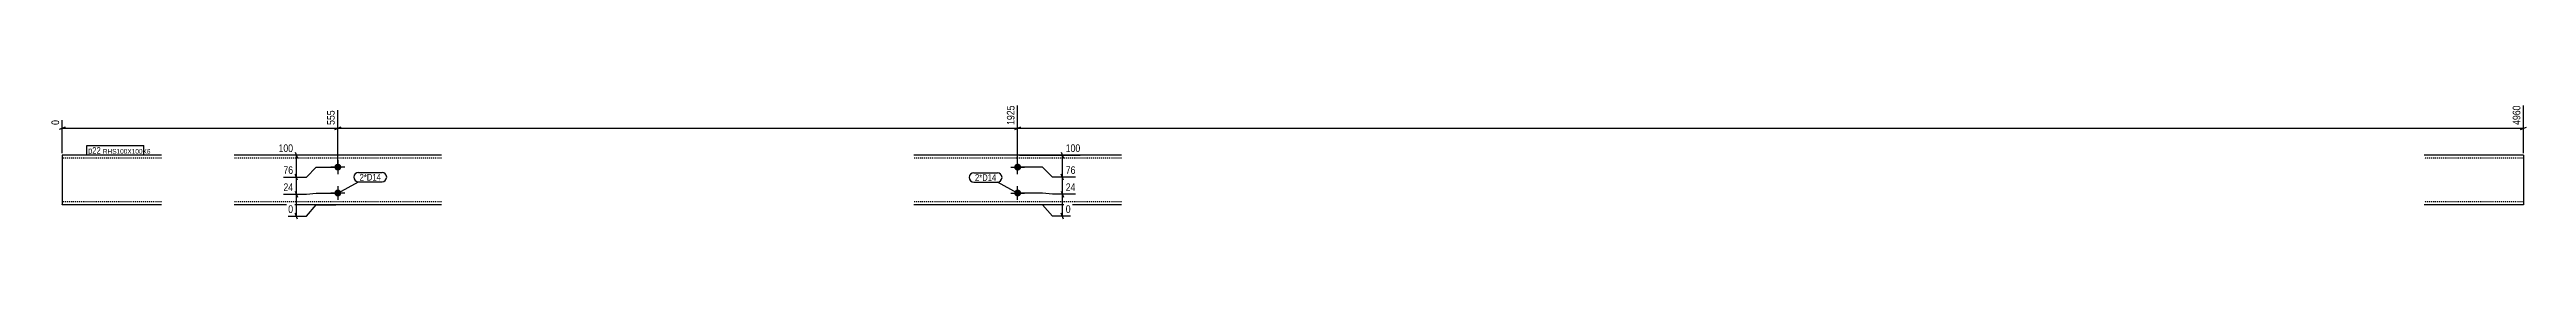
# Model space of a CAD drawing. Header units: millimetres. Extents: x 12 to 16297, y 12 to 243.
# Drawn here: x 11305 to 16297, y 12 to 243 of the extents above; entities that cross this region are included whole.
import ezdxf

# ---------------------------------------------------------------- set-up
doc = ezdxf.new("R2010")
doc.units = ezdxf.units.MM
doc.linetypes.add('DXK_LINE_DOT2', pattern=[3.9198, 1.9599, -1.9599])
for name, color, linetype in [('MÅLSÆTNING', 7, 'Continuous'), ('STÅL', 7, 'Continuous'), ('TEKST', 7, 'Continuous')]:
    doc.layers.add(name, color=color, linetype=linetype)
doc.styles.add('Arial Narrow', font='ARIALN.TTF', dxfattribs={"height": 0.2})

msp = doc.modelspace()

# ---------------------------------------------------------------- hatches: boundary and pattern name
at = {"layer": 'STÅL', "linetype": 'Continuous'}
for points in [[(11886.2, 109.4, -1), (11886.2, 123.4, -1)], [(13256.2, 123.4, -1), (13256.2, 109.4, -1)], [(11886.2, 57.4, -1), (11886.2, 71.4, -1)], [(13256.2, 71.4, -1), (13256.2, 57.4, -1)]]:
    msp.add_hatch(color=3, dxfattribs=at).paths.add_polyline_path(points)

# ---------------------------------------------------------------- linework, layer by layer
at = {"layer": 'MÅLSÆTNING', "color": 7, "linetype": 'Continuous'}
for p, q in [((11330.8, 144.4), (11330.8, 211)), ((11886.2, 120.4), (11886.2, 230.5)), ((11886.2, 120.4), (11886.2, 230.5)), ((13256.2, 120.4), (13256.2, 240.2)), ((13256.2, 120.4), (13256.2, 240.2)), ((16290.8, 144.4), (16290.8, 240.2)), ((11336.8, 196.8), (11324.8, 192)), ((11330.8, 194.4), (11886.2, 194.4)), ((11892.2, 196.8), (11880.2, 192)), ((11880.2, 192), (11892.2, 196.8)), ((11886.2, 194.4), (13256.2, 194.4)), ((13262.2, 196.8), (13250.2, 192)), ((13250.2, 192), (13262.2, 196.8)), ((13256.2, 194.4), (16290.8, 194.4)), ((16284.8, 192), (16296.8, 196.8)), ((11882.2, 140.4), (11766.7, 140.4)), ((11800.4, 146.4), (11805.2, 134.4)), ((11805.2, 90.4), (11800.4, 102.4)), ((11805.2, 90.4), (11800.4, 102.4)), ((11802.8, 96.4), (11802.8, 140.4)), ((11822.8, 96.4), (11842.8, 116.4)), ((11822.8, 96.4), (11842.8, 116.4)), ((11842.8, 116.4), (11882.2, 116.4)), ((11842.8, 116.4), (11882.2, 116.4)), ((13260.2, 140.4), (13382.4, 140.4)), ((13306.3, 116.4), (13260.2, 116.4)), ((13306.3, 116.4), (13260.2, 116.4)), ((13326.3, 96.4), (13306.3, 116.4)), ((13326.3, 96.4), (13306.3, 116.4)), ((13343.9, 146.4), (13348.7, 134.4)), ((13348.7, 90.4), (13343.9, 102.4)), ((13348.7, 90.4), (13343.9, 102.4)), ((13346.3, 96.4), (13346.3, 140.4)), ((11776.5, 96.4), (11822.8, 96.4)), ((11776.5, 96.4), (11822.8, 96.4)), ((11776.5, 62), (11822.8, 62)), ((11776.5, 62), (11822.8, 62)), ((11800.4, 68), (11805.2, 56)), ((11800.4, 68), (11805.2, 56)), ((11802.8, 62), (11802.8, 96.4)), ((11802.8, 18), (11802.8, 62)), ((11822.8, 62), (11842.8, 64.4)), ((11822.8, 62), (11842.8, 64.4)), ((11842.8, 64.4), (11882.2, 64.4)), ((11842.8, 64.4), (11882.2, 64.4)), ((13306.3, 64.4), (13260.2, 64.4)), ((13306.3, 64.4), (13260.2, 64.4)), ((13326.3, 62), (13306.3, 64.4)), ((13326.3, 62), (13306.3, 64.4)), ((13372.6, 96.4), (13326.3, 96.4)), ((13372.6, 96.4), (13326.3, 96.4)), ((13372.6, 62), (13326.3, 62)), ((13372.6, 62), (13326.3, 62)), ((13343.9, 68), (13348.7, 56)), ((13343.9, 68), (13348.7, 56)), ((13346.3, 62), (13346.3, 96.4)), ((13346.3, 18), (13346.3, 62)), ((11786.2, 18), (11822.8, 18)), ((11805.2, 12), (11800.4, 24)), ((11822.8, 18), (11842.8, 40.4)), ((11842.8, 40.4), (11882.2, 40.4)), ((13306.3, 40.4), (13260.2, 40.4)), ((13326.3, 18), (13306.3, 40.4)), ((13362.9, 18), (13326.3, 18)), ((13348.7, 12), (13343.9, 24))]:
    msp.add_line(p, q, dxfattribs=at)
at = {"layer": 'STÅL', "color": 2, "linetype": 'Continuous'}
for p, q in [((11530.8, 140.4), (11330.8, 140.4)), ((11330.8, 140.4), (11330.8, 41.3)), ((12095.2, 140.4), (11677.2, 140.4)), ((13465.2, 140.4), (13047.2, 140.4)), ((16290.8, 140.4), (16090.8, 140.4)), ((16290.8, 140.4), (16290.8, 40.4)), ((11330.8, 40.4), (11330.8, 41.3)), ((11530.8, 40.4), (11330.8, 40.4)), ((12095.2, 40.4), (11677.2, 40.4)), ((13465.2, 40.4), (13047.2, 40.4)), ((16290.8, 40.4), (16090.8, 40.4))]:
    msp.add_line(p, q, dxfattribs=at)
at = {"layer": 'STÅL', "color": 7, "linetype": 'DXK_LINE_DOT2'}
for p, q in [((11530.8, 134.4), (11330.8, 134.4)), ((12095.2, 134.4), (11677.2, 134.4)), ((13465.2, 134.4), (13047.2, 134.4)), ((16290.8, 134.4), (16090.8, 134.4)), ((11330.8, 46.4), (11330.8, 46.9)), ((11530.8, 46.4), (11330.8, 46.4)), ((12095.2, 46.4), (11677.2, 46.4)), ((13465.2, 46.4), (13047.2, 46.4)), ((16290.8, 46.4), (16090.8, 46.4)), ((16290.8, 46.4), (16290.8, 46.9))]:
    msp.add_line(p, q, dxfattribs=at)
at = {"layer": 'STÅL', "color": 3, "linetype": 'Continuous'}
for p, q in [((11900.2, 116.4), (11872.2, 116.4)), ((11886.2, 130.4), (11886.2, 102.4)), ((13242.2, 116.4), (13270.2, 116.4)), ((13256.2, 102.4), (13256.2, 130.4)), ((11900.2, 64.4), (11872.2, 64.4)), ((11886.2, 78.4), (11886.2, 50.4)), ((13242.2, 64.4), (13270.2, 64.4)), ((13256.2, 50.4), (13256.2, 78.4))]:
    msp.add_line(p, q, dxfattribs=at)

# ---------------------------------------------------------------- wipeouts: each hides what was drawn before it
at = {"color": 0}
for points in [[(11972.8, 89.4), (11972.8, 103.4), (11930.2, 103.4), (11930.2, 89.4)], [(13212.9, 88.7), (13212.9, 102.7), (13170.3, 102.7), (13170.3, 88.7)]]:
    msp.add_wipeout(points, dxfattribs=at).dxf.layer = 'TEKST'

# ---------------------------------------------------------------- next in the draw order: wipeouts: each hides what was drawn before it
at = {"color": 0, "linetype": 'Continuous'}
for points in [[(11327.6, 214.1), (11305.2, 214.1), (11305.2, 198), (11327.6, 198)], [(11883, 233.6), (11860.6, 233.6), (11860.6, 198), (11883, 198)], [(13253, 243.4), (13230.6, 243.4), (13230.6, 198), (13253, 198)], [(16287.6, 243.4), (16265.2, 243.4), (16265.2, 198), (16287.6, 198)], [(11799.2, 143.6), (11799.2, 166), (11763.5, 166), (11763.5, 143.6)], [(13385.6, 143.6), (13385.6, 166), (13349.9, 166), (13349.9, 143.6)]]:
    msp.add_wipeout(points, dxfattribs=at).dxf.layer = 'MÅLSÆTNING'
at = {"color": 0}
for points in [[(11408.4, 143.2), (11408.4, 157.2), (11382.8, 157.2), (11382.8, 143.2)], [(11972.8, 89.4), (11972.8, 103.4), (11930.2, 103.4), (11930.2, 89.4)], [(13212.9, 88.7), (13212.9, 102.7), (13170.3, 102.7), (13170.3, 88.7)]]:
    msp.add_wipeout(points, dxfattribs=at).dxf.layer = 'TEKST'

# ---------------------------------------------------------------- next in the draw order: linework, layer by layer
at = {"layer": 'TEKST', "color": 7, "linetype": 'Continuous'}
for p, q in [((11927.8, 105.8), (11975.2, 105.8)), ((13167.9, 105.1), (13215.3, 105.1)), ((11886.2, 64.4), (11927.8, 87)), ((11927.8, 87), (11975.2, 87)), ((13167.9, 86.3), (13215.3, 86.3)), ((13256.2, 64.4), (13215.3, 86.3))]:
    msp.add_line(p, q, dxfattribs=at)
for centre, start, end in [((11927.8, 96.4), 90, 270), ((11975.2, 96.4), 270, 90), ((13167.9, 95.7), 90, 270), ((13215.3, 95.7), 270, 90)]:
    msp.add_arc(centre, 9.4, start, end, dxfattribs=at)

# ---------------------------------------------------------------- next in the draw order: texts
at = {"layer": 'MÅLSÆTNING', "color": 3, "linetype": 'Continuous', "style": 'Arial Narrow'}
for s, height, p in [('0', 15.3, (11324.4, 201.2)), ('555', 15.27, (11879.8, 201.2)), ('1925', 15.27, (13249.8, 201.2)), ('4960', 15.27, (16284.4, 201.2))]:
    msp.add_text(s, height=height, rotation=90.0002, dxfattribs=at).set_placement(p)
for p in [(11766.7, 146.8), (13353.1, 146.8)]:
    msp.add_text('100', height=15.27, dxfattribs=at).set_placement(p)
at = {"layer": 'TEKST', "color": 3, "style": 'Arial Narrow'}
for p in [(11930.2, 89.4), (13170.3, 88.7)]:
    msp.add_text('2*D14', height=13.36, dxfattribs=at).set_placement(p)

# ---------------------------------------------------------------- next in the draw order: wipeouts: each hides what was drawn before it
at = {"color": 0}
msp.add_wipeout([(11408.4, 143.2), (11408.4, 157.2), (11382.8, 157.2), (11382.8, 143.2)], dxfattribs=at).dxf.layer = 'TEKST'

# ---------------------------------------------------------------- next in the draw order: linework, layer by layer
at = {"layer": 'TEKST', "color": 7, "linetype": 'Continuous'}
msp.add_line((11380.4, 140.8), (11380.4, 159.6), dxfattribs=at)

# ---------------------------------------------------------------- next in the draw order: wipeouts: each hides what was drawn before it
at = {"color": 0, "linetype": 'Continuous'}
for points in [[(11799.2, 99.6), (11799.2, 122), (11773.3, 122), (11773.3, 99.6)], [(13375.8, 99.6), (13375.8, 122), (13349.9, 122), (13349.9, 99.6)]]:
    msp.add_wipeout(points, dxfattribs=at).dxf.layer = 'MÅLSÆTNING'
at = {"color": 0}
msp.add_wipeout([(11493, 143.2), (11493, 153.2), (11412.6, 153.2), (11412.6, 143.2)], dxfattribs=at).dxf.layer = 'TEKST'

# ---------------------------------------------------------------- next in the draw order: texts
at = {"layer": 'MÅLSÆTNING', "color": 3, "linetype": 'Continuous', "style": 'Arial Narrow'}
for p in [(11776.5, 102.8), (13353.1, 102.8)]:
    msp.add_text('76', height=15.27, dxfattribs=at).set_placement(p)

# ---------------------------------------------------------------- next in the draw order: wipeouts: each hides what was drawn before it
at = {"color": 0}
msp.add_wipeout([(11493, 143.2), (11493, 153.2), (11412.6, 153.2), (11412.6, 143.2)], dxfattribs=at).dxf.layer = 'TEKST'

# ---------------------------------------------------------------- next in the draw order: linework, layer by layer
at = {"layer": 'TEKST', "color": 7, "linetype": 'Continuous'}
for p, q in [((11380.4, 159.6), (11495.4, 159.6)), ((11495.4, 140.8), (11495.4, 159.6)), ((11380.4, 140.8), (11495.4, 140.8))]:
    msp.add_line(p, q, dxfattribs=at)

# ---------------------------------------------------------------- next in the draw order: texts
at = {"layer": 'TEKST', "color": 3, "style": 'Arial Narrow'}
for s, height, p in [('p22', 13.36, (11382.8, 143.2)), ('RHS100X100X6', 9.544, (11412.6, 143.2))]:
    msp.add_text(s, height=height, dxfattribs=at).set_placement(p)

# ---------------------------------------------------------------- next in the draw order: wipeouts: each hides what was drawn before it
at = {"color": 0, "linetype": 'Continuous'}
for points in [[(11799.2, 65.2), (11799.2, 87.6), (11773.3, 87.6), (11773.3, 65.2)], [(13375.8, 65.2), (13375.8, 87.6), (13349.9, 87.6), (13349.9, 65.2)]]:
    msp.add_wipeout(points, dxfattribs=at).dxf.layer = 'MÅLSÆTNING'

# ---------------------------------------------------------------- next in the draw order: wipeouts: each hides what was drawn before it
for points in [[(11799.2, 21.2), (11799.2, 43.6), (11783, 43.6), (11783, 21.2)], [(13366.1, 21.2), (13366.1, 43.6), (13349.9, 43.6), (13349.9, 21.2)]]:
    msp.add_wipeout(points, dxfattribs=at).dxf.layer = 'MÅLSÆTNING'

# ---------------------------------------------------------------- next in the draw order: texts
at = {"layer": 'MÅLSÆTNING', "color": 3, "linetype": 'Continuous', "style": 'Arial Narrow'}
for s, height, p in [('24', 15.27, (11776.5, 68.4)), ('24', 15.27, (13353.1, 68.4)), ('0', 15.3, (11786.2, 24.4)), ('0', 15.3, (13353.1, 24.4))]:
    msp.add_text(s, height=height, dxfattribs=at).set_placement(p)

doc.saveas('drawing.dxf')
